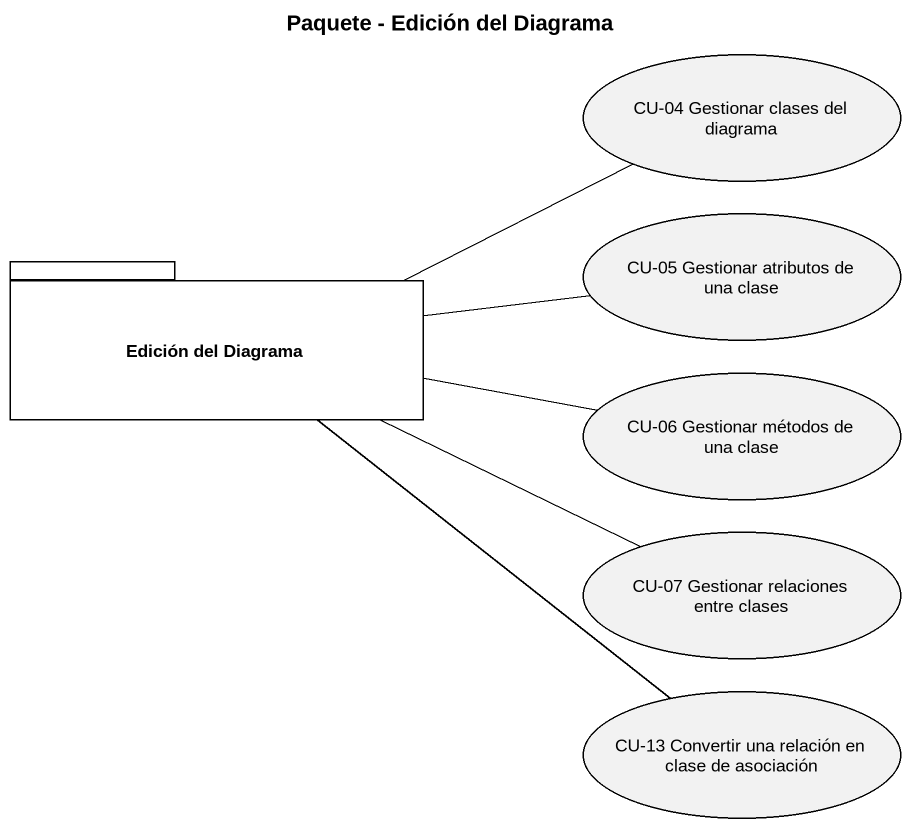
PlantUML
@startuml
title Paquete - Edición del Diagrama
usecase "CU-04 Gestionar clases del diagrama" as CU_04_Gestionar_clases_del
package "Edición del Diagrama" as Edición_del_Diagrama {
}
usecase "CU-05 Gestionar atributos de una clase" as CU_05_Gestionar_atributos
usecase "CU-06 Gestionar métodos de una clase" as CU_06_Gestionar_métodos_de
usecase "CU-07 Gestionar relaciones entre clases" as CU_07_Gestionar_relaciones
usecase "CU-13 Convertir una relación en clase de asociación" as CU_13_Convertir_una
Edición_del_Diagrama -right- CU_04_Gestionar_clases_del
Edición_del_Diagrama -right- CU_05_Gestionar_atributos
Edición_del_Diagrama -right- CU_06_Gestionar_métodos_de
Edición_del_Diagrama -right- CU_07_Gestionar_relaciones
Edición_del_Diagrama -- CU_13_Convertir_una
@enduml
